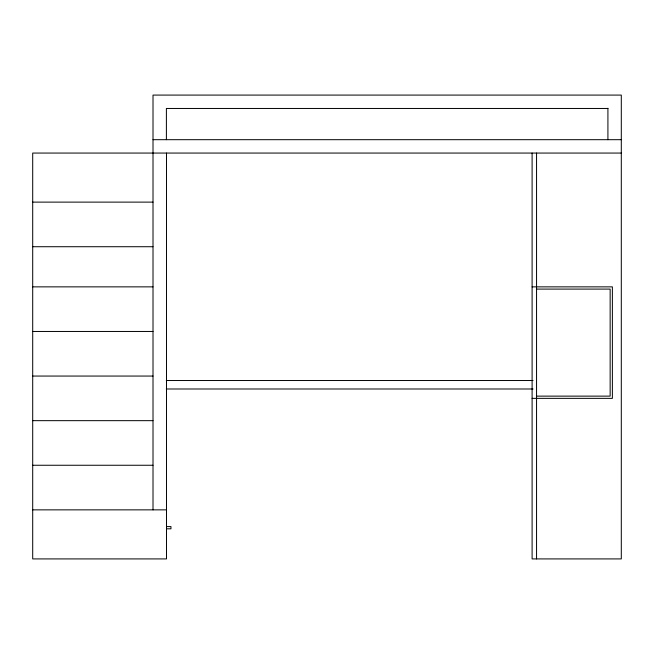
<?xml version="1.0" encoding="UTF-8"?>
<svg xmlns="http://www.w3.org/2000/svg" width="654" height="654" viewBox="0 0 654 654"><rect width="100%" height="100%" fill="white"/><g stroke="black" fill="none" stroke-linecap="round" stroke-linejoin="round"><path stroke-width="0.98" d="M607.918 108.466L166.394 108.466L166.394 139.686M153.011 139.686L621.3 139.686M621.3 153.061L32.7 153.061L32.7 558.917L166.5 558.917L166.5 153.061M32.7 202.119L153.011 202.119M32.7 246.722L153.011 246.722M32.7 286.861L153.011 286.861M532.103 286.861L612.381 286.861L612.381 398.36L532.103 398.36M536.558 289.093L610.149 289.093L610.149 396.128L536.558 396.128M32.7 331.464L153.011 331.464M32.7 376.058L153.011 376.058M166.288 380.522L533.043 380.522M166.288 388.991L533.043 388.991M32.7 420.661L153.011 420.661M32.7 465.256L153.011 465.256M32.7 509.858L166.5 509.858M166.5 526.584L170.956 526.584L170.956 528.808L166.5 528.808M607.918 108.262L607.918 139.686M536.558 153.061L536.558 558.917M532.103 153.061L532.103 558.917L621.3 558.917L621.3 95.083L153.011 95.083L153.011 509.858"/></g></svg>
